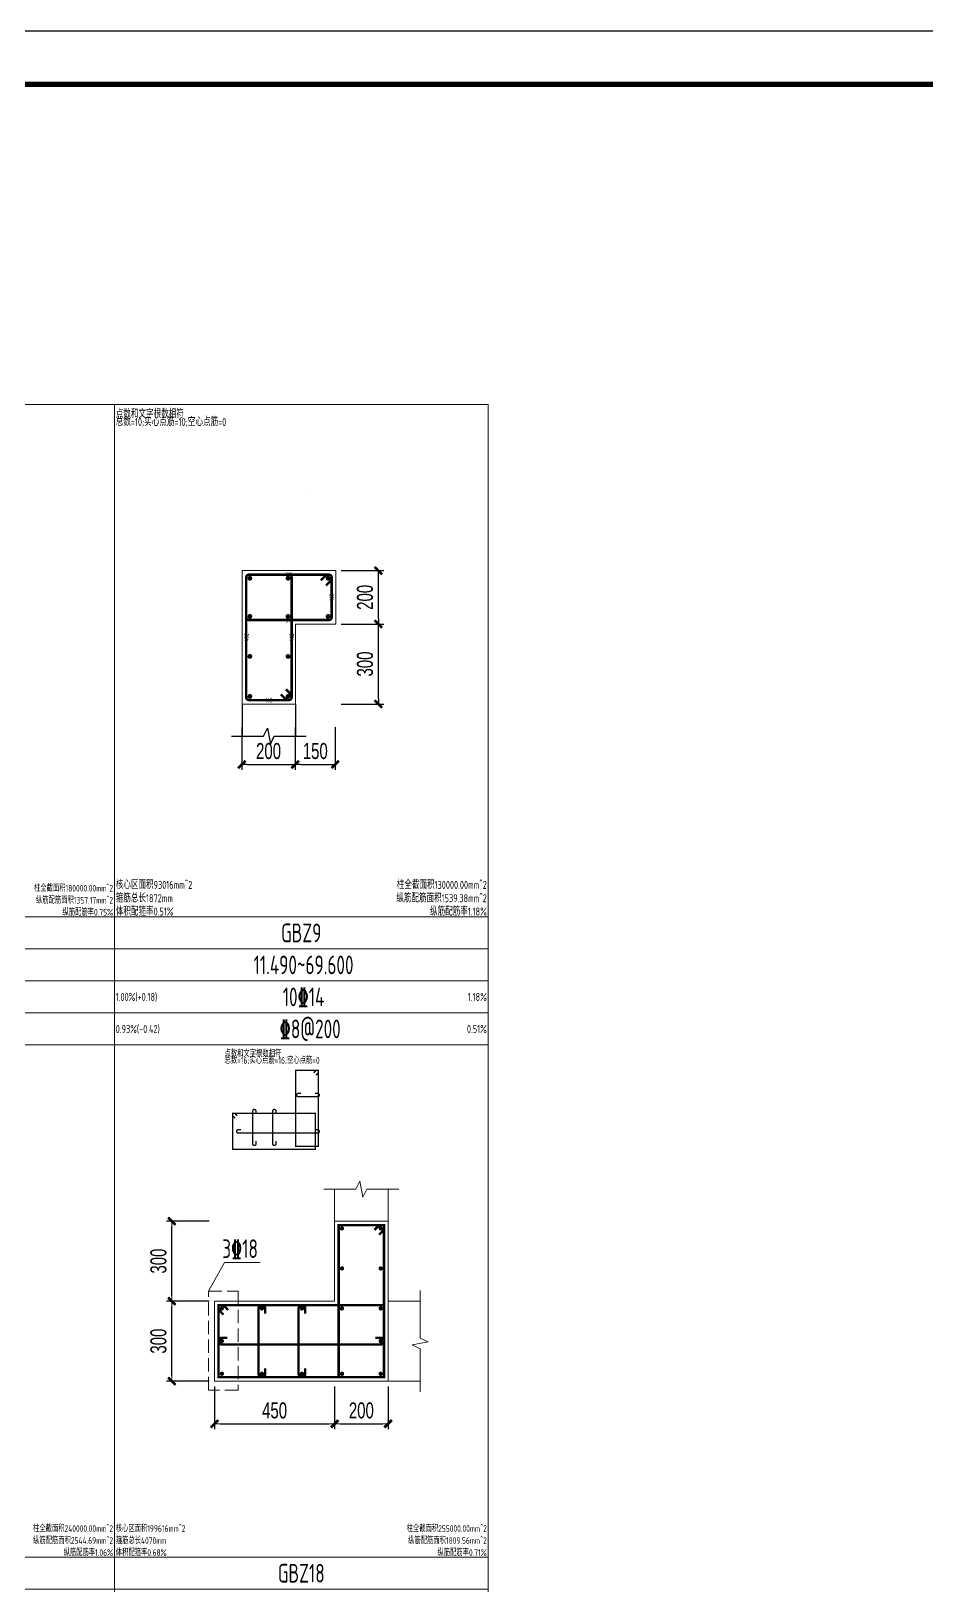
# Model space of a CAD drawing. Extents: x 5874492 to 7194610, y -939842 to -279257.
# Drawn here: x 6432935 to 6449714, y -771827 to -742690 of the extents above; entities that cross this region are included whole.
import ezdxf
from ezdxf.enums import TextEntityAlignment as Align

# ---------------------------------------------------------------- set-up
doc = ezdxf.new("R2010")
doc.units = 0
doc.header["$LTSCALE"] = 1000
doc.linetypes.add('DASH', pattern=[0.35, 0.25, -0.1])
for name, color, linetype, lineweight in [('S-墙柱-REIN', 1, 'Continuous', 20), ('S-墙柱-大样细线', 7, 'Continuous', 20), ('S-墙柱-编号', 4, 'Continuous', 20), ('S-大样-DIM', 3, 'Continuous', 20), ('S-大样-REIN', 1, 'Continuous', 20), ('S-大样-实线', 2, 'Continuous', 20), ('S-通用-TAB', 7, 'Continuous', 20)]:
    doc.layers.add(name, color=color, linetype=linetype, lineweight=lineweight)
for name, color, linetype in [('S-墙柱-大样细线-pdx', 7, 'Continuous'), ('Y-云图图框', 7, 'Continuous'), ('z-详图标注', 3, 'Continuous')]:
    doc.layers.add(name, color=color, linetype=linetype)
doc.layers.add('箍筋长度', color=3, linetype='Continuous', plot=False)
doc.layers.add('配箍校核', color=34, linetype='Continuous', plot=False)
doc.styles.add('_YT_Name', font='', dxfattribs={"width": 0.8})
doc.styles.add('_YT_Sign_Text', font='ros.shx', dxfattribs={"width": 0.8, "bigfont": 'hztxt.shx'})
doc.styles.add('BW_Dim', font='Bweng.shx', dxfattribs={"width": 0.7, "bigfont": 'hztxt.shx'})
doc.styles.add('BW_Rein', font='tssdeng.shx', dxfattribs={"width": 0.7, "bigfont": 'hztxt.shx'})
doc.styles.get("Standard").update_dxf_attribs({"font": 'gbenor.shx', "bigfont": 'gbcbig.shx'})
doc.styles.add('TSSD_Rein', font='tssdeng.shx', dxfattribs={"width": 0.7, "bigfont": 'hztxt.shx'})
doc.styles.get('_YT_Name').set_extended_font_data('SimHei')
doc.dimstyles.new('Cyz_20_100', dxfattribs={"dimtxt": 300, "dimasz": 100, "dimexe": 100, "dimexo": 100, "dimgap": 100, "dimtad": 1, "dimdec": 0, "dimlfac": 0.2, "dimzin": 0, "dimdsep": 46, "dimtxsty": 'BW_Dim', "dimblk": '_bwk', "dimcen": 0, "dimclrt": 7, "dimadec": 0, "dimazin": 0, "dimtfac": 1, "dimtdec": 0, "dimtix": 1, "dimtmove": 2, "dimatfit": 0, "dimfxl": 0, "dimtolj": 1, "dimtzin": 0, "dimarcsym": 0})

# ---------------------------------------------------------------- blocks, each defined once
blk = doc.blocks.new('ECMCTK_A1_横_单行图名--0')
at = {"color": 4}
blk.add_lwpolyline([(0, 0), (841, 0), (841, 594), (0, 594)], close=True, dxfattribs=at)
at = {"const_width": 1}
blk.add_lwpolyline([(25, 10), (831, 10), (831, 584), (25, 584)], close=True, dxfattribs=at)
at = {"color": 80, "flags": 3}
for tag, height, p in [('YTHQINS', 3, (34.31, 585.5)), ('ECMCKEY', 3, (292.07, 288.23)), ('YTTQINS', 5.62, (848.03, 12.81)), ('YTFRAME', 3, (652.76, 5.84)), ('YTBARCODE_T1', 3, (749.78, 5.95))]:
    blk.add_attdef(tag, text='', height=height, dxfattribs=at).set_placement(p, align=Align.MIDDLE_CENTER)
for tag, height, style, width, p in [('证书编号', 4, '_YT_Sign_Text', 0.8, (708.87, 43.81)), ('审查批准号', 4, '_YT_Sign_Text', 0.8, (761.06, 43.81)), ('工程号', 4, '_YT_Sign_Text', 0.5, (804.08, 44.12)), ('设计单位', 6, '_YT_Name', 0.8, (623.75, 38.6)), ('建设单位', 4, '_YT_Sign_Text', 0.8, (734.96, 36.11)), ('阶段', 4, '_YT_Sign_Text', 0.8, (804.08, 35.81)), ('项目号', 4, '_YT_Sign_Text', 0.5, (822.08, 33.72)), ('项目名称', 4, '_YT_Sign_Text', 0.8, (734.96, 28.11)), ('专业', 4, '_YT_Sign_Text', 0.8, (804.08, 27.31)), ('图纸编号', 4, '_YT_Sign_Text', 0.5, (803.93, 19.36)), ('图纸名称', 4.5, '_YT_Name', 0.8, (735.39, 15.06)), ('出图比例', 4.2, '_YT_Sign_Text', 0.8, (681.82, 11.78)), ('日期', 4, '_YT_Sign_Text', 0.5, (803.88, 12.13)), ('版本号', 4, '_YT_Sign_Text', 0.8, (822.08, 13))]:
    blk.add_attdef(tag, text='', height=height, dxfattribs=dict(style=style, width=width)).set_placement(p, align=Align.CENTER)
at = {"style": '_YT_Sign_Text', "width": 0.8, "flags": 3}
for tag, p, height in [('[审定人]', (590.95, 27.81), 4.1), ('{审定人}', (605.87, 26.45), 6.24), ('[校对人]', (642.23, 27.82), 4.1), ('{校对人}', (658.35, 26.53), 6.24), ('[审核人]', (591.01, 19.76), 4.1), ('{审核人}', (606.98, 18.44), 6.24), ('[设计人]', (642.47, 20.21), 4.1), ('{设计人}', (658.48, 18.54), 6.24), ('{项目负责人}', (608.28, 10.72), 6.24), ('[项目负责人]', (590.78, 12.01), 4.1), ('[专业负责人]', (642.74, 11.77), 4.1), ('{专业负责人}', (658.58, 10.36), 6.24)]:
    blk.add_attdef(tag, p, '', height=height, dxfattribs=at)
at = {"color": 80, "flags": 3}
for tag, p in [('YTQRCODE', (551.04, 11.91)), ('YTBZSIT', (25, 10)), ('EXT_TK_LEFT', (25, 10))]:
    blk.add_attdef(tag, p, '', height=3, dxfattribs=at)
blk = doc.blocks.new('_bwk')
blk.add_line((-1, 0), (0, 0))
at = {"const_width": 0.5}
blk.add_lwpolyline([(-0.7, -0.7), (0.7, 0.7)], dxfattribs=at)
blk = doc.blocks.new('*D1578')
at = {"layer": 'Defpoints', "color": 0, "transparency": 16777216}
for p in [(6438621, -767990), (6439621, -767990), (6439621, -768790)]:
    blk.add_point(p, dxfattribs=at)
at = {"layer": 'S-大样-DIM', "color": 0, "lineweight": -2, "transparency": 16777216}
for p, q in [((6438621, -768090), (6438621, -768890)), ((6439621, -768090), (6439621, -768890)), ((6438721, -768790), (6439521, -768790))]:
    blk.add_line(p, q, dxfattribs=at)
at = {"layer": 'S-大样-DIM', "color": 0, "lineweight": -2, "transparency": 16777216, "xscale": 100, "yscale": 100, "zscale": 100, "rotation": 180}
blk.add_blockref('_bwk', (6438621, -768790), dxfattribs=at)
at = {"layer": 'S-大样-DIM', "color": 0, "lineweight": -2, "transparency": 16777216, "xscale": 100, "yscale": 100, "zscale": 100}
blk.add_blockref('_bwk', (6439621, -768790), dxfattribs=at)
at = {"layer": 'S-大样-DIM', "color": 7, "transparency": 16777216, "insert": (6439121, -768540), "char_height": 300, "attachment_point": 5, "style": 'BW_Dim'}
blk.add_mtext('\\A1;200', dxfattribs=at)
blk = doc.blocks.new('*D1579')
at = {"layer": 'Defpoints', "color": 0, "transparency": 16777216}
for p in [(6436371, -767990), (6438621, -767990), (6438621, -768790)]:
    blk.add_point(p, dxfattribs=at)
at = {"layer": 'S-大样-DIM', "color": 0, "lineweight": -2, "transparency": 16777216}
for p, q in [((6436371, -768090), (6436371, -768890)), ((6438621, -768090), (6438621, -768890)), ((6436471, -768790), (6438521, -768790))]:
    blk.add_line(p, q, dxfattribs=at)
at = {"layer": 'S-大样-DIM', "color": 0, "lineweight": -2, "transparency": 16777216, "xscale": 100, "yscale": 100, "zscale": 100, "rotation": 180}
blk.add_blockref('_bwk', (6436371, -768790), dxfattribs=at)
at = {"layer": 'S-大样-DIM', "color": 0, "lineweight": -2, "transparency": 16777216, "xscale": 100, "yscale": 100, "zscale": 100}
blk.add_blockref('_bwk', (6438621, -768790), dxfattribs=at)
at = {"layer": 'S-大样-DIM', "color": 7, "transparency": 16777216, "insert": (6437496, -768540), "char_height": 300, "attachment_point": 5, "style": 'BW_Dim'}
blk.add_mtext('\\A1;450', dxfattribs=at)
blk = doc.blocks.new('*D1580')
at = {"layer": 'Defpoints', "color": 0, "transparency": 16777216}
for p in [(6435571, -764990), (6436371, -764990), (6436371, -766490)]:
    blk.add_point(p, dxfattribs=at)
at = {"layer": 'S-大样-DIM', "color": 0, "lineweight": -2, "transparency": 16777216}
for p, q in [((6436271, -764990), (6435471, -764990)), ((6435571, -766390), (6435571, -765090)), ((6436271, -766490), (6435471, -766490))]:
    blk.add_line(p, q, dxfattribs=at)
at = {"layer": 'S-大样-DIM', "color": 0, "lineweight": -2, "transparency": 16777216, "xscale": 100, "yscale": 100, "zscale": 100}
for p, rotation in [((6435571, -764990), 90), ((6435571, -766490), 270)]:
    blk.add_blockref('_bwk', p, dxfattribs=dict(at, rotation=rotation))
at = {"layer": 'S-大样-DIM', "color": 7, "transparency": 16777216, "insert": (6435321, -765740), "char_height": 300, "attachment_point": 5, "rotation": 90, "style": 'BW_Dim'}
blk.add_mtext('\\A1;300', dxfattribs=at)
blk = doc.blocks.new('*D1581')
at = {"layer": 'Defpoints', "color": 0, "transparency": 16777216}
for p in [(6435571, -766490), (6436371, -766490), (6436371, -767990)]:
    blk.add_point(p, dxfattribs=at)
at = {"layer": 'S-大样-DIM', "color": 0, "lineweight": -2, "transparency": 16777216}
for p, q in [((6436271, -766490), (6435471, -766490)), ((6435571, -767890), (6435571, -766590)), ((6436271, -767990), (6435471, -767990))]:
    blk.add_line(p, q, dxfattribs=at)
at = {"layer": 'S-大样-DIM', "color": 0, "lineweight": -2, "transparency": 16777216, "xscale": 100, "yscale": 100, "zscale": 100}
for p, rotation in [((6435571, -766490), 90), ((6435571, -767990), 270)]:
    blk.add_blockref('_bwk', p, dxfattribs=dict(at, rotation=rotation))
at = {"layer": 'S-大样-DIM', "color": 7, "transparency": 16777216, "insert": (6435321, -767240), "char_height": 300, "attachment_point": 5, "rotation": 90, "style": 'BW_Dim'}
blk.add_mtext('\\A1;300', dxfattribs=at)
blk = doc.blocks.new('*D2478')
at = {"layer": 'Defpoints', "color": 0, "transparency": 16777216}
for p in [(6438640, -753801), (6439440, -753801), (6438640, -755301)]:
    blk.add_point(p, dxfattribs=at)
at = {"layer": 'z-详图标注', "color": 0, "lineweight": -2, "transparency": 16777216}
for p, q in [((6438740, -753801), (6439540, -753801)), ((6439440, -755201), (6439440, -753901)), ((6438740, -755301), (6439540, -755301))]:
    blk.add_line(p, q, dxfattribs=at)
at = {"layer": 'z-详图标注', "color": 0, "lineweight": -2, "transparency": 16777216, "xscale": 100, "yscale": 100, "zscale": 100}
for p, rotation in [((6439440, -753801), 90), ((6439440, -755301), 270)]:
    blk.add_blockref('_bwk', p, dxfattribs=dict(at, rotation=rotation))
at = {"layer": 'z-详图标注', "color": 7, "transparency": 16777216, "insert": (6439190, -754551), "char_height": 300, "attachment_point": 5, "rotation": 90, "style": 'BW_Dim'}
blk.add_mtext('\\A1;300', dxfattribs=at)
blk = doc.blocks.new('*D2479')
at = {"layer": 'Defpoints', "color": 0, "transparency": 16777216}
for p in [(6438640, -752801), (6439440, -752801), (6438640, -753801)]:
    blk.add_point(p, dxfattribs=at)
at = {"layer": 'z-详图标注', "color": 0, "lineweight": -2, "transparency": 16777216}
for p, q in [((6438740, -752801), (6439540, -752801)), ((6439440, -753701), (6439440, -752901)), ((6438740, -753801), (6439540, -753801))]:
    blk.add_line(p, q, dxfattribs=at)
at = {"layer": 'z-详图标注', "color": 0, "lineweight": -2, "transparency": 16777216, "xscale": 100, "yscale": 100, "zscale": 100}
for p, rotation in [((6439440, -752801), 90), ((6439440, -753801), 270)]:
    blk.add_blockref('_bwk', p, dxfattribs=dict(at, rotation=rotation))
at = {"layer": 'z-详图标注', "color": 7, "transparency": 16777216, "insert": (6439190, -753301), "char_height": 300, "attachment_point": 5, "rotation": 90, "style": 'BW_Dim'}
blk.add_mtext('\\A1;200', dxfattribs=at)
blk = doc.blocks.new('*D2480')
at = {"layer": 'Defpoints', "color": 0, "transparency": 16777216}
for p in [(6436883, -755633), (6437883, -755633), (6437883, -756433)]:
    blk.add_point(p, dxfattribs=at)
at = {"layer": 'z-详图标注', "color": 0, "lineweight": -2, "transparency": 16777216}
for p, q in [((6436883, -755733), (6436883, -756533)), ((6437883, -755733), (6437883, -756533)), ((6436983, -756433), (6437783, -756433))]:
    blk.add_line(p, q, dxfattribs=at)
at = {"layer": 'z-详图标注', "color": 0, "lineweight": -2, "transparency": 16777216, "xscale": 100, "yscale": 100, "zscale": 100, "rotation": 180}
blk.add_blockref('_bwk', (6436883, -756433), dxfattribs=at)
at = {"layer": 'z-详图标注', "color": 0, "lineweight": -2, "transparency": 16777216, "xscale": 100, "yscale": 100, "zscale": 100}
blk.add_blockref('_bwk', (6437883, -756433), dxfattribs=at)
at = {"layer": 'z-详图标注', "color": 7, "transparency": 16777216, "insert": (6437383, -756183), "char_height": 300, "attachment_point": 5, "style": 'BW_Dim'}
blk.add_mtext('\\A1;200', dxfattribs=at)
blk = doc.blocks.new('*D2481')
at = {"layer": 'Defpoints', "color": 0, "transparency": 16777216}
for p in [(6437883, -755633), (6438633, -755633), (6438633, -756433)]:
    blk.add_point(p, dxfattribs=at)
at = {"layer": 'z-详图标注', "color": 0, "lineweight": -2, "transparency": 16777216}
for p, q in [((6437883, -755733), (6437883, -756533)), ((6438633, -755733), (6438633, -756533)), ((6437983, -756433), (6438533, -756433))]:
    blk.add_line(p, q, dxfattribs=at)
at = {"layer": 'z-详图标注', "color": 0, "lineweight": -2, "transparency": 16777216, "xscale": 100, "yscale": 100, "zscale": 100, "rotation": 180}
blk.add_blockref('_bwk', (6437883, -756433), dxfattribs=at)
at = {"layer": 'z-详图标注', "color": 0, "lineweight": -2, "transparency": 16777216, "xscale": 100, "yscale": 100, "zscale": 100}
blk.add_blockref('_bwk', (6438633, -756433), dxfattribs=at)
at = {"layer": 'z-详图标注', "color": 7, "transparency": 16777216, "insert": (6438258, -756183), "char_height": 300, "attachment_point": 5, "style": 'BW_Dim'}
blk.add_mtext('\\A1;150', dxfattribs=at)

msp = doc.modelspace()

# ---------------------------------------------------------------- linework, layer by layer
at = {"layer": 'S-墙柱-REIN'}
for points, const_width in [([(6437010.3, -752943.6, 1), (6437055.3, -752943.6, 1)], 45), ([(6437725.3, -752943.6, 1), (6437770.3, -752943.6, 1)], 45), ([(6438475.3, -752943.6, 1), (6438520.3, -752943.6, 1)], 45), ([(6437010.3, -753658.6, 1), (6437055.3, -753658.6, 1)], 45), ([(6437725.3, -753658.6, 1), (6437770.3, -753658.6, 1)], 45), ([(6438475.3, -753658.6, 1), (6438520.3, -753658.6, 1)], 45), ([(6437010.3, -754408.6, 1), (6437055.3, -754408.6, 1)], 45), ([(6437725.3, -754408.6, 1), (6437770.3, -754408.6, 1)], 45), ([(6437010.3, -755158.6, 1), (6437055.3, -755158.6, 1)], 45), ([(6437725.3, -755158.6, 1), (6437770.3, -755158.6, 1)], 45), ([(6438738.3, -765127.1, 1), (6438778.3, -765127.1, 1)], 40), ([(6439463.3, -765127.1, 1), (6439503.3, -765127.1, 1)], 40), ([(6438738.3, -765877.1, 1), (6438778.3, -765877.1, 1)], 40), ([(6439463.3, -765877.1, 1), (6439503.3, -765877.1, 1)], 40), ([(6436488.3, -766627.1, 1), (6436528.3, -766627.1, 1)], 40), ([(6437238.3, -766627.1, 1), (6437278.3, -766627.1, 1)], 40), ([(6437988.3, -766627.1, 1), (6438028.3, -766627.1, 1)], 40), ([(6438738.3, -766627.1, 1), (6438778.3, -766627.1, 1)], 40), ([(6439463.3, -766627.1, 1), (6439503.3, -766627.1, 1)], 40), ([(6436488.3, -767239.6, 1), (6436528.3, -767239.6, 1)], 40), ([(6439463.3, -767239.6, 1), (6439503.3, -767239.6, 1)], 40), ([(6436488.3, -767852.1, 1), (6436528.3, -767852.1, 1)], 40), ([(6437238.3, -767852.1, 1), (6437278.3, -767852.1, 1)], 40), ([(6437988.3, -767852.1, 1), (6438028.3, -767852.1, 1)], 40), ([(6438738.3, -767852.1, 1), (6438778.3, -767852.1, 1)], 40), ([(6439463.3, -767852.1, 1), (6439503.3, -767852.1, 1)], 40)]:
    msp.add_lwpolyline(points, format="xyb", close=True, dxfattribs=dict(at, const_width=const_width))
at = {"layer": 'S-墙柱-大样细线'}
for points in [[(6437890.3, -753801.1), (6437890.3, -755301.1), (6436890.3, -755301.1), (6436890.3, -752801.1), (6438640.3, -752801.1), (6438640.3, -753801.1)], [(6436370.8, -766489.6), (6436370.8, -767989.6), (6439620.8, -767989.6), (6439620.8, -764989.6), (6438620.8, -764989.6), (6438620.8, -766489.6)]]:
    msp.add_lwpolyline(points, close=True, dxfattribs=at)
at = {"layer": 'S-墙柱-大样细线-pdx'}
for points in [[(6436890.3, -755301.1), (6436890.3, -755901.1)], [(6437890.3, -755301.1), (6437890.3, -755901.1)], [(6436690.3, -755901.1), (6437290.3, -755901.1), (6437360.3, -755751.1), (6437420.3, -756051.1), (6437490.3, -755901.1), (6438090.3, -755901.1)]]:
    msp.add_lwpolyline(points, dxfattribs=at)
at = {"layer": 'S-墙柱-编号'}
msp.add_lwpolyline([(6436259, -766305.9), (6436556.7, -765764.1), (6437228.8, -765764.1)], dxfattribs=at)
at = {"layer": 'S-墙柱-编号', "linetype": 'DASH'}
msp.add_lwpolyline([(6436259, -766305.9), (6436812.7, -766305.9), (6436812.7, -768160), (6436259, -768160)], close=True, dxfattribs=at)
at = {"layer": 'S-大样-REIN', "color": 1}
for points, const_width in [([(6438606.1, -750633), (6438652, -750587.1, 0.1989124), (6438659.1, -750570.1), (6438659.1, -750556.3, 0.4142136), (6438635.1, -750532.3), (6437883.1, -750532.3, 0.4142136), (6437859.1, -750556.3), (6437859.1, -750933.3, 0.4142136), (6437883.1, -750957.3), (6438635.1, -750957.3, 0.4142136), (6438659.1, -750933.3), (6438659.1, -750556.3, 0.4142136), (6438635.1, -750532.3), (6438621.3, -750532.3, 0.1989124), (6438604.3, -750539.3), (6438558.4, -750585.3)], 0.15), ([(6438127.1, -751710.6), (6438173.1, -751756.5, 0.1989124), (6438190, -751763.6), (6438203.8, -751763.6, 0.4142136), (6438227.8, -751739.6), (6438227.8, -750612.6, 0.4142136), (6438203.8, -750588.6), (6437826.8, -750588.6, 0.4142136), (6437802.8, -750612.6), (6437802.8, -751739.6, 0.4142136), (6437826.8, -751763.6), (6438203.8, -751763.6, 0.4142136), (6438227.8, -751739.6), (6438227.8, -751725.8, 0.1989124), (6438220.8, -751708.8), (6438174.8, -751662.8)], 0.15), ([(6438459.3, -753077.5), (6438551.3, -752985.6, 0.1989124), (6438565.3, -752951.6), (6438565.3, -752924.1, 0.4142136), (6438517.3, -752876.1), (6437013.3, -752876.1, 0.4142136), (6436965.3, -752924.1), (6436965.3, -753678.1, 0.4142136), (6437013.3, -753726.1), (6438517.3, -753726.1, 0.4142136), (6438565.3, -753678.1), (6438565.3, -752924.1, 0.4142136), (6438517.3, -752876.1), (6438489.7, -752876.1, 0.1989124), (6438455.8, -752890.1), (6438363.9, -752982)], 45), ([(6437613.9, -755120.1), (6437705.8, -755212, 0.1989124), (6437739.7, -755226.1), (6437767.3, -755226.1, 0.4142136), (6437815.3, -755178.1), (6437815.3, -752924.1, 0.4142136), (6437767.3, -752876.1), (6437013.3, -752876.1, 0.4142136), (6436965.3, -752924.1), (6436965.3, -755178.1, 0.4142136), (6437013.3, -755226.1), (6437767.3, -755226.1, 0.4142136), (6437815.3, -755178.1), (6437815.3, -755150.5, 0.1989124), (6437801.3, -755116.5), (6437709.3, -755024.6)], 45)]:
    msp.add_lwpolyline(points, format="xyb", dxfattribs=dict(at, const_width=const_width))
at = {"layer": 'S-大样-REIN'}
for points, const_width in [([(6437811.6, -751388.6), (6437761.6, -751388.6, -1), (6437761.6, -751321.1), (6438119.1, -751321.1, -1), (6438119.1, -751388.6), (6438069.1, -751388.6)], 0.15), ([(6438253.7, -762597.8), (6438303.7, -762597.8, -1), (6438303.7, -762660.3), (6437941.2, -762660.3, -1), (6437941.2, -762597.8), (6437991.2, -762597.8)], 25), ([(6437147.5, -763491.5), (6437147.5, -763541.5, -1), (6437085, -763541.5), (6437085, -762929, -1), (6437147.5, -762929), (6437147.5, -762979)], 25), ([(6437147.5, -763491.5), (6437147.5, -763541.5, -1), (6437085, -763541.5), (6437085, -762929, -1), (6437147.5, -762929), (6437147.5, -762979)], 25), ([(6437522.5, -763491.5), (6437522.5, -763541.5, -1), (6437460, -763541.5), (6437460, -762929, -1), (6437522.5, -762929), (6437522.5, -762979)], 25), ([(6437522.5, -763491.5), (6437522.5, -763541.5, -1), (6437460, -763541.5), (6437460, -762929, -1), (6437522.5, -762929), (6437522.5, -762979)], 25), ([(6438253.7, -763279), (6438303.7, -763279, -1), (6438303.7, -763341.5), (6436816.2, -763341.5, -1), (6436816.2, -763279), (6436866.2, -763279)], 25), ([(6438253.7, -763279), (6438303.7, -763279, -1), (6438303.7, -763341.5), (6436816.2, -763341.5, -1), (6436816.2, -763279), (6436866.2, -763279)], 25), ([(6437320.8, -767752.1), (6437320.8, -767852.1, -1), (6437195.8, -767852.1), (6437195.8, -766627.1, -1), (6437320.8, -766627.1), (6437320.8, -766727.1)], 45), ([(6438070.8, -767752.1), (6438070.8, -767852.1, -1), (6437945.8, -767852.1), (6437945.8, -766627.1, -1), (6438070.8, -766627.1), (6438070.8, -766727.1)], 45), ([(6439383.3, -767177.1), (6439483.3, -767177.1, -1), (6439483.3, -767302.1), (6436508.3, -767302.1, -1), (6436508.3, -767177.1), (6436608.3, -767177.1)], 45)]:
    msp.add_lwpolyline(points, format="xyb", dxfattribs=dict(at, const_width=const_width))
at = {"layer": 'S-大样-REIN', "color": 1}
for points, const_width in [([(6438226.1, -762212.5), (6438272, -762166.5), (6438316.2, -762166.5), (6438316.2, -763591.5), (6437891.2, -763591.5), (6437891.2, -762166.5), (6438316.2, -762166.5), (6438316.2, -762210.7), (6438270.2, -762256.7)], 25), ([(6438226.1, -762212.5), (6438272, -762166.5), (6438316.2, -762166.5), (6438316.2, -763591.5), (6437891.2, -763591.5), (6437891.2, -762166.5), (6438316.2, -762166.5), (6438316.2, -762210.7), (6438270.2, -762256.7)], 25), ([(6436755.9, -763062.9), (6436710, -763017), (6436710, -762972.8), (6438260, -762972.8), (6438260, -763647.8), (6436710, -763647.8), (6436710, -762972.8), (6436754.2, -762972.8), (6436800.1, -763018.7)], 25), ([(6436755.9, -763062.9), (6436710, -763017), (6436710, -762972.8), (6438260, -762972.8), (6438260, -763647.8), (6436710, -763647.8), (6436710, -762972.8), (6436754.2, -762972.8), (6436800.1, -763018.7)], 25), ([(6439365.4, -765156.5), (6439457.4, -765064.6), (6439545.8, -765064.6), (6439545.8, -767914.6), (6438695.8, -767914.6), (6438695.8, -765064.6), (6439545.8, -765064.6), (6439545.8, -765153), (6439453.8, -765244.9)], 45), ([(6436537.7, -766744.9), (6436445.8, -766653), (6436445.8, -766564.6), (6439545.8, -766564.6), (6439545.8, -767914.6), (6436445.8, -767914.6), (6436445.8, -766564.6), (6436534.1, -766564.6), (6436626.1, -766656.5)], 45)]:
    msp.add_lwpolyline(points, dxfattribs=dict(at, const_width=const_width))
at = {"layer": 'S-大样-实线'}
for points in [[(6438420.8, -764389.6), (6439020.8, -764389.6), (6439090.8, -764239.6), (6439150.8, -764539.6), (6439220.8, -764389.6), (6439820.8, -764389.6)], [(6438620.8, -764989.6), (6438620.8, -764389.6)], [(6439620.8, -764989.6), (6439620.8, -764389.6)], [(6440220.8, -766290.8), (6440220.8, -767181.7), (6440370.8, -767251.7), (6440070.8, -767311.7), (6440220.8, -767381.7), (6440220.8, -768189.6)], [(6439620.8, -766490.8), (6440220.8, -766490.8)], [(6439620.8, -767989.6), (6440220.8, -767989.6)]]:
    msp.add_lwpolyline(points, dxfattribs=at)
at = {"layer": 'S-通用-TAB'}
for points in [[(6427495.8, -761689.6), (6427495.8, -749689.6), (6434495.8, -749689.6), (6434495.8, -761689.6), (6427495.8, -761689.6), (6427495.8, -759289.6), (6434495.8, -759289.6), (6434495.8, -759889.6), (6427495.8, -759889.6), (6427495.8, -760489.6), (6434495.8, -760489.6), (6434495.8, -761089.6), (6427495.8, -761089.6), (6427495.8, -761689.6)], [(6434495.8, -761689.6), (6434495.8, -749689.6), (6441495.8, -749689.6), (6441495.8, -761689.6), (6434495.8, -761689.6), (6434495.8, -759289.6), (6441495.8, -759289.6), (6441495.8, -759889.6), (6434495.8, -759889.6), (6434495.8, -760489.6), (6441495.8, -760489.6), (6441495.8, -761089.6), (6434495.8, -761089.6), (6434495.8, -761689.6)], [(6427495.8, -773689.6), (6427495.8, -761689.6), (6434495.8, -761689.6), (6434495.8, -773689.6), (6427495.8, -773689.6), (6427495.8, -771289.6), (6434495.8, -771289.6), (6434495.8, -771889.6), (6427495.8, -771889.6), (6427495.8, -772489.6), (6434495.8, -772489.6), (6434495.8, -773089.6), (6427495.8, -773089.6), (6427495.8, -773689.6)], [(6434495.8, -773689.6), (6434495.8, -761689.6), (6441495.8, -761689.6), (6441495.8, -773689.6), (6434495.8, -773689.6), (6434495.8, -771289.6), (6441495.8, -771289.6), (6441495.8, -771889.6), (6434495.8, -771889.6), (6434495.8, -772489.6), (6441495.8, -772489.6), (6441495.8, -773089.6), (6434495.8, -773089.6), (6434495.8, -773689.6)]]:
    msp.add_lwpolyline(points, dxfattribs=at)

# ---------------------------------------------------------------- block references
at = {"layer": 'Y-云图图框', "xscale": 100, "yscale": 100, "zscale": 100}
msp.add_blockref('ECMCTK_A1_横_单行图名--0', (6374270.8, -802089.6), dxfattribs=at)

# ---------------------------------------------------------------- texts
at = {"layer": 'S-墙柱-编号', "width": 0.7}
for s, style, p in [('GBZ9', 'TSSD_Rein', (6437995.8, -759589.6)), ('11.490~69.600', 'TSSD_Rein', (6438039, -760189.6)), ('10\x8414', 'TSSD_Rein', (6438039, -760789.6)), ('\x848@200', 'TSSD_Rein', (6438162.5, -761389.6)), ('3\x8418', 'BW_Rein', (6436849.3, -765508)), ('GBZ18', 'TSSD_Rein', (6437995.8, -771589.6))]:
    msp.add_text(s, height=350, dxfattribs=dict(at, style=style)).set_placement(p, align=Align.MIDDLE_CENTER)
at = {"layer": '箍筋长度', "style": 'BW_Rein', "width": 0.7}
for s, p in [('312', (6437765.3, -752876.1)), ('312', (6437765.3, -753726.1)), ('162', (6437390.3, -755226.1))]:
    msp.add_text(s, height=85, dxfattribs=at).set_placement(p, align=Align.MIDDLE_CENTER)
for s, p in [('162', (6438565.3, -753301.1)), ('462', (6436965.3, -754051.1)), ('462', (6437815.3, -754051.1))]:
    msp.add_text(s, height=85, rotation=90, dxfattribs=at).set_placement(p, align=Align.MIDDLE_CENTER)
at = {"layer": '配箍校核', "style": 'BW_Rein', "width": 0.7}
for s, height, p in [('点数和文字根数相符', 150, (6434520.8, -749939.6)), ('总数=10;实心点筋=10;空心点筋=0', 150, (6434520.8, -750089.6)), ('核心区面积93016mm^ 2', 150, (6434520.8, -758764.6)), ('箍筋总长1872mm', 150, (6434520.8, -759014.6)), ('体积配箍率0.51%', 150, (6434520.8, -759264.6)), ('点数和文字根数相符', 125, (6436558.7, -761914.6)), ('总数=16;实心点筋=16;空心点筋=0', 125, (6436558.7, -762039.6)), ('核心区面积199616mm^ 2', 125, (6434520.8, -770814.6)), ('箍筋总长4070mm', 125, (6434520.8, -771039.6)), ('体积配箍率0.68%', 125, (6434520.8, -771264.6))]:
    msp.add_text(s, height=height, dxfattribs=at).set_placement(p)
for s, height, p in [('柱全截面积180000.00mm^ 2', 125, (6434470.8, -758814.6)), ('柱全截面积130000.00mm^ 2', 150, (6441470.8, -758764.6)), ('纵筋配筋面积1357.17mm^ 2', 125, (6434470.8, -759039.6)), ('纵筋配筋面积1539.38mm^ 2', 150, (6441470.8, -759014.6)), ('纵筋配筋率0.75%', 125, (6434470.8, -759264.6)), ('纵筋配筋率1.18%', 150, (6441470.8, -759264.6)), ('柱全截面积240000.00mm^ 2', 125, (6434470.8, -770814.6)), ('柱全截面积255000.00mm^ 2', 125, (6441470.8, -770814.6)), ('纵筋配筋面积2544.69mm^ 2', 125, (6434470.8, -771039.6)), ('纵筋配筋面积1809.56mm^ 2', 125, (6441470.8, -771039.6)), ('纵筋配筋率1.06%', 125, (6434470.8, -771264.6)), ('纵筋配筋率0.71%', 125, (6441470.8, -771264.6))]:
    msp.add_text(s, height=height, dxfattribs=at).set_placement(p, align=Align.RIGHT)
msp.add_text('1.00%(+0.18)', height=150, dxfattribs=at).set_placement((6434520.8, -760789.6), align=Align.MIDDLE_LEFT)
msp.add_text('1.18%', height=150, dxfattribs=at).set_placement((6441470.8, -760789.6), align=Align.MIDDLE_RIGHT)
at = {"layer": '配箍校核', "color": 1, "style": 'BW_Rein', "width": 0.7}
msp.add_text('0.93%(-0.42)', height=150, dxfattribs=at).set_placement((6434520.8, -761389.6), align=Align.MIDDLE_LEFT)
msp.add_text('0.51%', height=150, dxfattribs=at).set_placement((6441470.8, -761389.6), align=Align.MIDDLE_RIGHT)

# ---------------------------------------------------------------- dimensions: what is measured, and where the dimension line sits
at = {"layer": 'S-大样-DIM'}
for base, p1, p2, picture, middle in [((6435570.8, -764989.6), (6436370.8, -766489.6), (6436370.8, -764989.6), '*D1580', (6435320.8, -765739.6)), ((6435570.8, -766489.6), (6436370.8, -767989.6), (6436370.8, -766489.6), '*D1581', (6435320.8, -767239.6))]:
    dim = msp.add_linear_dim(base=base, p1=p1, p2=p2, angle=90, dimstyle='Cyz_20_100', dxfattribs=at)
    dim.commit()
    dim.dimension.update_dxf_attribs({"geometry": picture, "text_midpoint": middle})
for base, p1, p2, picture, middle in [((6438620.8, -768789.6), (6436370.8, -767989.6), (6438620.8, -767989.6), '*D1579', (6437495.8, -768539.6)), ((6439620.8, -768789.6), (6438620.8, -767989.6), (6439620.8, -767989.6), '*D1578', (6439120.8, -768539.6))]:
    dim = msp.add_linear_dim(base=base, p1=p1, p2=p2, dimstyle='Cyz_20_100', dxfattribs=at)
    dim.commit()
    dim.dimension.update_dxf_attribs({"geometry": picture, "text_midpoint": middle})
at = {"layer": 'z-详图标注'}
for base, p1, p2, picture, middle in [((6439440.3, -752801.1), (6438640.3, -753801.1), (6438640.3, -752801.1), '*D2479', (6439190.3, -753301.1)), ((6439440.3, -753801.1), (6438640.3, -755301.1), (6438640.3, -753801.1), '*D2478', (6439190.3, -754551.1))]:
    dim = msp.add_linear_dim(base=base, p1=p1, p2=p2, angle=90, dimstyle='Cyz_20_100', dxfattribs=at)
    dim.commit()
    dim.dimension.update_dxf_attribs({"geometry": picture, "text_midpoint": middle})
for base, p1, p2, picture, middle in [((6437883.4, -756433.4), (6436883.4, -755633.4), (6437883.4, -755633.4), '*D2480', (6437383.4, -756183.4)), ((6438633.4, -756433.4), (6437883.4, -755633.4), (6438633.4, -755633.4), '*D2481', (6438258.4, -756183.4))]:
    dim = msp.add_linear_dim(base=base, p1=p1, p2=p2, dimstyle='Cyz_20_100', dxfattribs=at)
    dim.commit()
    dim.dimension.update_dxf_attribs({"geometry": picture, "text_midpoint": middle})

doc.saveas('drawing.dxf')
